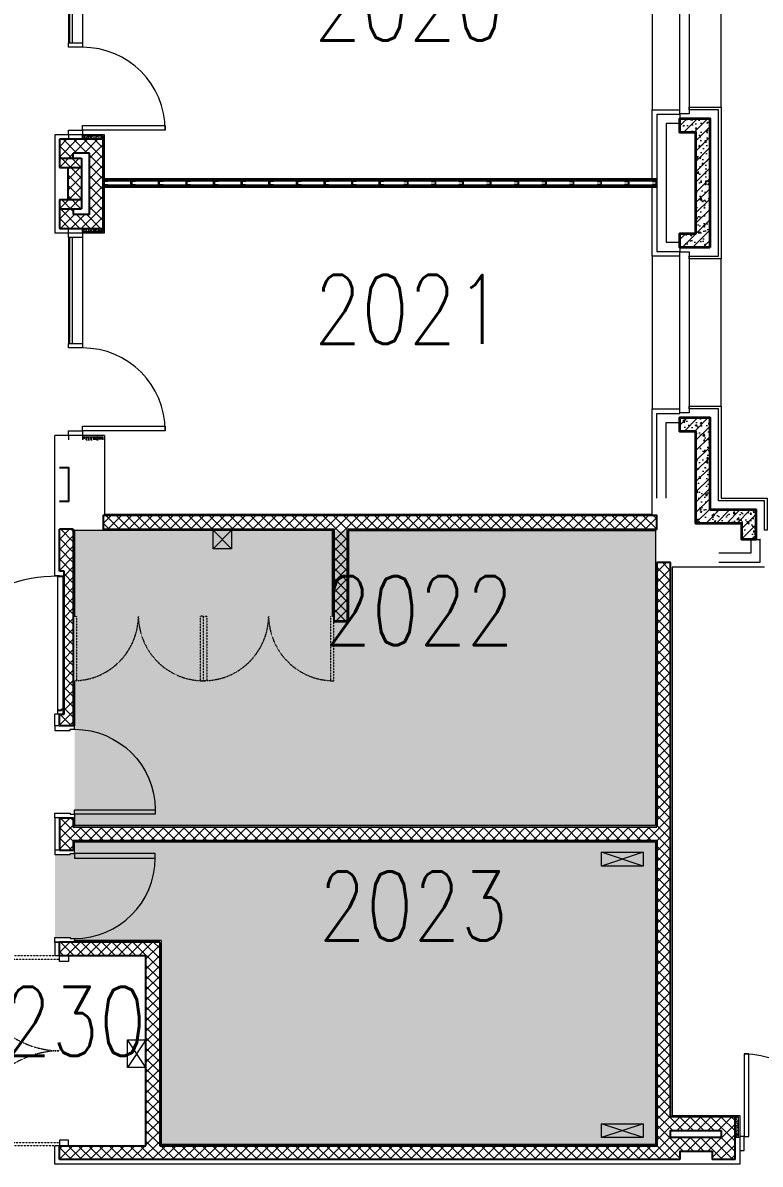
# Model space of a CAD drawing. Header units: inches. Extents: x 342932 to 557958, y 80625 to 242727.
# Drawn here: x 370744 to 378755, y 195386 to 207792 of the extents above; entities that cross this region are included whole.
import ezdxf
from ezdxf.enums import TextEntityAlignment as Align

# ---------------------------------------------------------------- set-up
doc = ezdxf.new("R2010")
doc.units = ezdxf.units.IN
doc.header["$MEASUREMENT"] = 0
doc.linetypes.add('First Floor$0$HIDDEN', pattern=[0.375, 0.25, -0.125])
for name, color, linetype, lineweight in [('0-Services', 8, 'Continuous', 20), ('First Floor$0$A-G250-G-Walls-Low-Level', 251, 'Continuous', 15), ('First Floor$0$A-G250-G-Walls-Precast-Concrete', 251, 'Continuous', 35), ('First Floor$0$A-G250-M-Walls-Blockwork', 7, 'Continuous', 25), ('First Floor$0$A-G250-M-Walls-Plasterboard-Partition', 7, 'Continuous', 9), ('First Floor$0$A-G252-H-Internal-Walls', 251, 'Continuous', 9), ('First Floor$0$A-G262-H-Precast-Panel', 251, 'Continuous', 5), ('First Floor$0$A-G312-M-Wall-Cladding-Panel', 7, 'Continuous', 9), ('First Floor$0$A-G312-M-Wall-Finish-Plaster', 7, 'Continuous', 15), ('First Floor$0$A-G321-M-Window', 251, 'Continuous', 9), ('First Floor$0$A-G322-M-Door', 251, 'Continuous', 15), ('First Floor$0$A-G4-M-Furniture-Built-In', 251, 'Continuous', 9), ('First Floor$0$A-G52-M-Cutout', 251, 'Continuous', 9), ('First Floor$0$Z-Z001-S-Room-Name-Identification-250', 7, 'Continuous', 15)]:
    doc.layers.add(name, color=color, linetype=linetype, lineweight=lineweight)
doc.styles.add('First Floor$0$Tag-RomanS', font='romans.shx', dxfattribs={"width": 0.8})
pattern_1 = [(50, (361382.11, 239676.52), (182.18467, -15.9391), [19.05, -209.55]), (355, (361382.11, 239676.52), (-35.2428, 191.05664), [15.24, -167.64]), (100.451, (361397.3, 239675.2), (146.9425, 175.1167), [16.19, -178.09]), (46.1842, (361382.11, 239727.32), (271.079, -42.0423), [28.575, -314.325]), (96.6356, (361404.7, 239723.82), (237.4042, 247.4256), [24.285, -267.135]), (351.184, (361382.1, 239727.32), (237.4046, 247.4251), [22.86, -251.46]), (21, (361407.51, 239714.62), (151.6149, -102.2655), [19.05, -209.55]), (326, (361407.51, 239714.62), (61.802, 184.188), [15.24, -167.64]), (71.4514, (361420.15, 239706.1), (213.4165, 81.92286), [16.19, -178.09]), (37.5, (361382.114, 239676.52), (3.0886, 84.55504), [0, -165.608, 0, -170.18, 0, -168.275]), (7.5, (361382.11, 239676.52), (66.81966, 100.18057), [0, -97.028, 0, -161.798, 0, -64.135]), (327.5, (361325.47, 239676.52), (135.5906, -5.72874), [0, -63.5, 0, -198.12, 0, -262.89]), (317.5, (361300.07, 239676.52), (148.12918, 25.4265), [0, -82.55, 0, -131.572, 0, -186.69])]
pattern_2 = [(45, (361382.11, 239676.52), (-56.1266, 56.1266), [])]

# ---------------------------------------------------------------- blocks, each defined once
blk = doc.blocks.new('First Floor$0$cb01')
at = {"linetype": 'First Floor$0$HIDDEN', "ltscale": 0.25, "elevation": 0}
for points in [[(9899, -38300), (9934, -38300), (9934, -39000), (9899, -39000)], [(11314, -38300), (11279, -38300), (11279, -39000), (11314, -39000)], [(11314, -38300), (11349, -38300), (11349, -39000), (11314, -39000)], [(12729, -38300), (12694, -38300), (12694, -39000), (12729, -39000)]]:
    blk.add_lwpolyline(points, close=True, dxfattribs=at)
at = {"linetype": 'First Floor$0$HIDDEN', "ltscale": 0.25}
for centre, start, end in [((9900, -38294, 0), 269.9113, 359.4781), ((11313, -38294, 0), 180.5219, 270.0887), ((11315, -38294, 0), 269.9113, 359.4781), ((12728, -38294, 0), 180.5219, 270.0887)]:
    blk.add_arc(centre, 706, start, end, dxfattribs=at)
blk = doc.blocks.new('First Floor$0$d1000-215')
at = {"layer": 'First Floor$0$A-G322-M-Door'}
for points in [[(88, 1089), (38, 1089), (38, 215), (88, 215)], [(50, 165), (38, 165), (38, 215), (0, 215), (0, 0), (50, 0)]]:
    blk.add_lwpolyline(points, close=True, dxfattribs=at)
at = {"layer": 'First Floor$0$A-G322-M-Door', "elevation": 0}
blk.add_lwpolyline([(950, 165), (962, 165), (962, 215), (1000, 215), (1000, 0), (950, 0)], close=True, dxfattribs=at)
at = {"layer": 'First Floor$0$A-G322-M-Door'}
blk.add_arc((88, 215), 874, 0.0007, 90, dxfattribs=at)
blk = doc.blocks.new('First Floor$0$Door1-faculty offices-2200')
at = {"layer": 'First Floor$0$A-G321-M-Window'}
blk.add_lwpolyline([(50, -65), (1200, -65), (1200, -35), (50, -35)], close=True, dxfattribs=at)
at = {"layer": 'First Floor$0$A-G322-M-Door'}
for p, q in [((50, 75), (1200, 75)), ((50, -75), (1200, -75))]:
    blk.add_line(p, q, dxfattribs=at)
for points in [[(2100, 975), (2150, 975), (2150, 75), (2100, 75)], [(50, 75), (50, -75), (0, -75), (0, 75)], [(1250, 75), (1250, -75), (1200, -75), (1200, 75)], [(2200, 75), (2200, -75), (2150, -75), (2150, 75)]]:
    blk.add_lwpolyline(points, close=True, dxfattribs=at)
blk.add_arc((2150, 75), 900, 90, 180, dxfattribs=at)
blk = doc.blocks.new('First Floor$0$Part Frame1')
for p, q in [((0, 0), (0, -100)), ((0, 0), (6015, 0)), ((0, -13), (6015, -13)), ((0, -25), (6015, -25)), ((6015, -75), (0, -75)), ((6015, -87), (0, -87)), ((6015, -100), (0, -100)), ((6015, 0), (6015, -100))]:
    blk.add_line(p, q)
for points in [[(0, -75), (0, -25), (50, -25), (50, -35), (10, -35), (10, -65), (50, -65), (50, -75)], [(300, -75), (300, -25), (350, -25), (350, -35), (310, -35), (310, -65), (350, -65), (350, -75)], [(600, -75), (600, -25), (650, -25), (650, -35), (610, -35), (610, -65), (650, -65), (650, -75)], [(900, -75), (900, -25), (950, -25), (950, -35), (910, -35), (910, -65), (950, -65), (950, -75)], [(1200, -75), (1200, -25), (1250, -25), (1250, -35), (1210, -35), (1210, -65), (1250, -65), (1250, -75)], [(1500, -75), (1500, -25), (1550, -25), (1550, -35), (1510, -35), (1510, -65), (1550, -65), (1550, -75)], [(1800, -75), (1800, -25), (1850, -25), (1850, -35), (1810, -35), (1810, -65), (1850, -65), (1850, -75)], [(2100, -75), (2100, -25), (2150, -25), (2150, -35), (2110, -35), (2110, -65), (2150, -65), (2150, -75)], [(2400, -75), (2400, -25), (2450, -25), (2450, -35), (2410, -35), (2410, -65), (2450, -65), (2450, -75)], [(2700, -75), (2700, -25), (2750, -25), (2750, -35), (2710, -35), (2710, -65), (2750, -65), (2750, -75)], [(3000, -75), (3000, -25), (3050, -25), (3050, -35), (3010, -35), (3010, -65), (3050, -65), (3050, -75)], [(3315, -75), (3315, -25), (3265, -25), (3265, -35), (3305, -35), (3305, -65), (3265, -65), (3265, -75)], [(3615, -75), (3615, -25), (3565, -25), (3565, -35), (3605, -35), (3605, -65), (3565, -65), (3565, -75)], [(3915, -75), (3915, -25), (3865, -25), (3865, -35), (3905, -35), (3905, -65), (3865, -65), (3865, -75)], [(4215, -75), (4215, -25), (4165, -25), (4165, -35), (4205, -35), (4205, -65), (4165, -65), (4165, -75)], [(4515, -75), (4515, -25), (4465, -25), (4465, -35), (4505, -35), (4505, -65), (4465, -65), (4465, -75)], [(4815, -75), (4815, -25), (4765, -25), (4765, -35), (4805, -35), (4805, -65), (4765, -65), (4765, -75)], [(5115, -75), (5115, -25), (5065, -25), (5065, -35), (5105, -35), (5105, -65), (5065, -65), (5065, -75)], [(5415, -75), (5415, -25), (5365, -25), (5365, -35), (5405, -35), (5405, -65), (5365, -65), (5365, -75)], [(5715, -75), (5715, -25), (5665, -25), (5665, -35), (5705, -35), (5705, -65), (5665, -65), (5665, -75)], [(6015, -75), (6015, -25), (5965, -25), (5965, -35), (6005, -35), (6005, -65), (5965, -65), (5965, -75)]]:
    blk.add_lwpolyline(points, close=True)
blk = doc.blocks.new('First Floor$0$FIRE DOOR 3000mm')
at = {"layer": 'First Floor$0$A-G322-M-Door'}
blk.add_line((-45, 1499), (9, 1499), dxfattribs=at)
for points in [[(-45, 56), (-31, 56), (-31, 44), (9, 44), (9, 1499), (-45, 1499), (-45, 56)], [(3045, 56), (3031, 56), (3031, 44), (2991, 44), (2991, 1499), (3045, 1499), (3045, 56)], [(9, 42), (-33, 42), (-33, 54), (-45, 54), (-45, 0), (9, 0), (9, 42)], [(2991, 42), (3033, 42), (3033, 54), (3045, 54), (3045, 0), (2991, 0), (2991, 42)]]:
    blk.add_lwpolyline(points, dxfattribs=at)
for centre, start, end in [((40, 40), 0.1558, 91.2293), ((2960, 40), 88.7707, 179.8442)]:
    blk.add_arc(centre, 1460, start, end, dxfattribs=at)
blk = doc.blocks.new('First Floor$0$cb02')
at = {"linetype": 'First Floor$0$HIDDEN', "ltscale": 0.25, "elevation": 0}
for points in [[(9700, -41993), (8723, -41993), (8723, -42028), (9700, -42028)], [(9700, -44058), (8723, -44058), (8723, -44023), (9700, -44023)]]:
    blk.add_lwpolyline(points, close=True, dxfattribs=at)
at = {"ltscale": 0.25, "elevation": 0}
for points in [[(9700, -41993), (9800, -41993), (9800, -42053), (9700, -42053)], [(9700, -44058), (9800, -44058), (9800, -43998), (9700, -43998)]]:
    blk.add_lwpolyline(points, close=True, dxfattribs=at)
at = {"linetype": 'First Floor$0$HIDDEN', "ltscale": 0.25}
for centre, start, end in [((9717, -42032, 0), 179.8152, 269.026), ((9717, -44019, 0), 90.974, 180.1848)]:
    blk.add_arc(centre, 994, start, end, dxfattribs=at)
blk = doc.blocks.new('First Floor$0$tag-roomname')
at = {"lineweight": 18, "ltscale": 0.01, "style": 'First Floor$0$Tag-RomanS', "width": 0.8}
blk.add_attdef('ROOM_NO_2', text='', height=3, dxfattribs=at).set_placement((0, 1.612), align=Align.MIDDLE_CENTER)
at = {"linetype": 'ByBlock', "lineweight": 15, "ltscale": 0.01, "style": 'First Floor$0$Tag-RomanS', "width": 0.8, "flags": 1}
for tag, p in [('ROOM_NAME_1', (0, -2.288)), ('ROOM_NAME_2', (0, -5.744))]:
    blk.add_attdef(tag, text='', height=2.5, dxfattribs=at).set_placement(p, align=Align.MIDDLE_CENTER)

msp = doc.modelspace()

# ---------------------------------------------------------------- hatches: boundary and pattern name
at = {"layer": '0-Services', "lineweight": 35}
h = msp.add_hatch(dxfattribs=at)
h.set_pattern_fill('ANGLE', color=256)
h.set_pattern_definition([(0, (354539.678, 239632.636), (0, 6.985), [5.08, -1.905]), (90, (354539.678, 239632.636), (-6.985, 4e-16), [5.08, -1.905])])
h.paths.add_polyline_path([(371307.1, 202273.5), (377617.1, 202273.5), (377617.1, 199066.5), (371307.1, 199066.5)])
h.paths.add_polyline_path([(371307.1, 198886.3), (377617.1, 198886.5), (377617.1, 195601.5), (372247, 195601.5), (372247, 197816.3), (371307.1, 197820.3), (371307.1, 197839.3), (371257.1, 197839.3), (371257.1, 197851.3), (371092.1, 197851.3), (371092.2, 198751.3), (371257.1, 198751.3), (371257.1, 198763.3), (371307.1, 198763.3)])
at = {"layer": 'First Floor$0$A-G252-H-Internal-Walls'}
h = msp.add_hatch(dxfattribs=at)
h.set_pattern_fill('AR-CONC', color=256, scale=0.3, angle=90, style=0)
h.set_pattern_definition([(140, (361382.114, 217911.52), (4.78173, 54.6554), [5.715, -62.865]), (85, (361382.114, 217911.52), (-57.317, -10.57285), [4.572, -50.292]), (190.451, (361382.51, 217916.076), (-52.535, 44.08275), [4.857, -53.427]), (136.1842, (361366.874, 217911.52), (12.6127, 81.3237), [8.5725, -94.2975]), (186.6356, (361367.925, 217918.3), (-74.22767, 71.22127), [7.2855, -80.1405]), (81.184, (361366.87, 217911.52), (-74.22754, 71.2214), [6.858, -75.438]), (111, (361370.684, 217919.14), (30.67966, 45.48446), [5.715, -62.865]), (56, (361370.684, 217919.14), (-55.2564, 18.5406), [4.572, -50.292]), (161.4514, (361373.24, 217922.93), (-24.57686, 64.02495), [4.857, -53.427]), (127.5, (361382.114, 217911.522), (-25.366512, 0.92658), [0, -49.6824, 0, -51.054, 0, -50.4825]), (97.5, (361382.114, 217911.522), (-30.054172, 20.0459), [0, -29.1084, 0, -48.5394, 0, -19.2405]), (57.5, (361382.114, 217894.53), (1.718623, 40.677179), [0, -19.05, 0, -59.436, 0, -78.867]), (47.5, (361382.114, 217886.91), (-7.62795, 44.438754), [0, -24.765, 0, -39.4716, 0, -56.007])])
h.paths.add_polyline_path([(371617.1, 206526.5), (371617.1, 206561.5), (371392.1, 206561.5), (371392.1, 206526.5)])
h = msp.add_hatch(dxfattribs=at)
h.set_pattern_fill('AR-CONC', color=256, scale=0.3, angle=90, style=0)
h.set_pattern_definition([(140, (361382.118, 217911.52), (4.78173, 54.6554), [5.715, -62.865]), (85, (361382.12, 217911.52), (-57.317, -10.57285), [4.572, -50.292]), (190.451, (361382.516, 217916.076), (-52.535, 44.08275), [4.857, -53.427]), (136.1842, (361366.88, 217911.52), (12.6127, 81.3237), [8.5725, -94.2975]), (186.6356, (361367.93, 217918.3), (-74.22767, 71.22127), [7.2855, -80.1405]), (81.184, (361366.88, 217911.52), (-74.22754, 71.2214), [6.858, -75.438]), (111, (361370.688, 217919.14), (30.67966, 45.48446), [5.715, -62.865]), (56, (361370.69, 217919.14), (-55.2564, 18.5406), [4.572, -50.292]), (161.4514, (361373.244, 217922.93), (-24.57686, 64.02495), [4.857, -53.427]), (127.5, (361382.118, 217911.522), (-25.366512, 0.92658), [0, -49.6824, 0, -51.054, 0, -50.4825]), (97.5, (361382.118, 217911.522), (-30.054172, 20.0459), [0, -29.1084, 0, -48.5394, 0, -19.2405]), (57.5, (361382.118, 217894.53), (1.718623, 40.677179), [0, -19.05, 0, -59.436, 0, -78.867]), (47.5, (361382.118, 217886.91), (-7.62795, 44.438754), [0, -24.765, 0, -39.4716, 0, -56.007])])
h.paths.add_polyline_path([(371617.1, 206561.5), (371507.1, 206561.5), (371507.1, 206526.5), (371617.1, 206526.5)])
h = msp.add_hatch(dxfattribs=at)
h.set_pattern_fill('ANSI37', color=256, scale=25, style=0)
h.set_pattern_definition([(135, (377882.095, 239676.52), (56.1266, 56.1266), []), (45, (377882.095, 239676.52), (56.1266, -56.1266), [])])
h.paths.add_polyline_path([(371232.1, 206221.5), (371382.1, 206221.5), (371382.1, 205871.5), (371232.1, 205871.5)], flags=17)
h.paths.add_polyline_path([(371142.1, 206321.5), (371382.1, 206321.5), (371382.1, 206221.5), (371142.1, 206221.5)], flags=17)
h.paths.add_polyline_path([(371142.1, 206526.5), (371617.1, 206526.5), (371617.1, 205558.5), (371142.1, 205558.5), (371142.1, 205771.5), (371292.1, 205771.5), (371292.1, 205708.5), (371467.1, 205708.5), (371467.1, 206376.5), (371292.1, 206376.5), (371292.1, 206321.5), (371142.1, 206321.5)])
h.paths.add_polyline_path([(371142.1, 205871.5), (371382.1, 205871.5), (371382.1, 205771.5), (371142.1, 205771.5)])
h = msp.add_hatch(dxfattribs=at)
h.set_pattern_fill('AR-CONC', color=256, scale=0.3, angle=90, style=0)
h.set_pattern_definition([(140, (361382.114, 216908.527), (4.78173, 54.6554), [5.715, -62.865]), (85, (361382.114, 216908.53), (-57.317, -10.57285), [4.572, -50.292]), (190.451, (361382.51, 216913.08), (-52.535, 44.08275), [4.857, -53.427]), (136.1842, (361366.874, 216908.53), (12.6127, 81.3237), [8.5725, -94.2975]), (186.6356, (361367.925, 216915.304), (-74.22767, 71.22127), [7.2855, -80.1405]), (81.184, (361366.87, 216908.53), (-74.22754, 71.2214), [6.858, -75.438]), (111, (361370.684, 216916.147), (30.67966, 45.48446), [5.715, -62.865]), (56, (361370.684, 216916.15), (-55.2564, 18.5406), [4.572, -50.292]), (161.4514, (361373.24, 216919.94), (-24.57686, 64.02495), [4.857, -53.427]), (127.5, (361382.114, 216908.527), (-25.366512, 0.92658), [0, -49.6824, 0, -51.054, 0, -50.4825]), (97.5, (361382.114, 216908.527), (-30.054172, 20.0459), [0, -29.1084, 0, -48.5394, 0, -19.2405]), (57.5, (361382.114, 216891.535), (1.718623, 40.677179), [0, -19.05, 0, -59.436, 0, -78.867]), (47.5, (361382.114, 216883.915), (-7.62795, 44.438754), [0, -24.765, 0, -39.4716, 0, -56.007])])
h.paths.add_polyline_path([(371617.1, 205523.5), (371617.1, 205558.5), (371392.1, 205558.5), (371392.1, 205523.5)])
h = msp.add_hatch(dxfattribs=at)
h.set_pattern_fill('AR-CONC', color=256, scale=0.3, angle=90, style=0)
h.set_pattern_definition([(140, (361382.118, 216908.527), (4.78173, 54.6554), [5.715, -62.865]), (85, (361382.12, 216908.53), (-57.317, -10.57285), [4.572, -50.292]), (190.451, (361382.516, 216913.08), (-52.535, 44.08275), [4.857, -53.427]), (136.1842, (361366.88, 216908.53), (12.6127, 81.3237), [8.5725, -94.2975]), (186.6356, (361367.93, 216915.304), (-74.22767, 71.22127), [7.2855, -80.1405]), (81.184, (361366.88, 216908.53), (-74.22754, 71.2214), [6.858, -75.438]), (111, (361370.688, 216916.147), (30.67966, 45.48446), [5.715, -62.865]), (56, (361370.69, 216916.15), (-55.2564, 18.5406), [4.572, -50.292]), (161.4514, (361373.244, 216919.94), (-24.57686, 64.02495), [4.857, -53.427]), (127.5, (361382.118, 216908.527), (-25.366512, 0.92658), [0, -49.6824, 0, -51.054, 0, -50.4825]), (97.5, (361382.118, 216908.527), (-30.054172, 20.0459), [0, -29.1084, 0, -48.5394, 0, -19.2405]), (57.5, (361382.118, 216891.535), (1.718623, 40.677179), [0, -19.05, 0, -59.436, 0, -78.867]), (47.5, (361382.118, 216883.915), (-7.62795, 44.438754), [0, -24.765, 0, -39.4716, 0, -56.007])])
h.paths.add_polyline_path([(371617.1, 205558.5), (371507.1, 205558.5), (371507.1, 205523.5), (371617.1, 205523.5)])
h = msp.add_hatch(dxfattribs=at)
h.set_pattern_fill('AR-CONC', color=256, scale=0.3, angle=90, style=0)
h.set_pattern_definition([(140, (361382.114, 214643.527), (4.78173, 54.6554), [5.715, -62.865]), (85, (361382.114, 214643.53), (-57.317, -10.57285), [4.572, -50.292]), (190.451, (361382.51, 214648.08), (-52.535, 44.08275), [4.857, -53.427]), (136.1842, (361366.874, 214643.53), (12.6127, 81.3237), [8.5725, -94.2975]), (186.6356, (361367.925, 214650.304), (-74.22767, 71.22127), [7.2855, -80.1405]), (81.184, (361366.87, 214643.53), (-74.22754, 71.2214), [6.858, -75.438]), (111, (361370.684, 214651.147), (30.67966, 45.48446), [5.715, -62.865]), (56, (361370.684, 214651.15), (-55.2564, 18.5406), [4.572, -50.292]), (161.4514, (361373.24, 214654.94), (-24.57686, 64.02495), [4.857, -53.427]), (127.5, (361382.114, 214643.527), (-25.366512, 0.92658), [0, -49.6824, 0, -51.054, 0, -50.4825]), (97.5, (361382.114, 214643.527), (-30.054172, 20.0459), [0, -29.1084, 0, -48.5394, 0, -19.2405]), (57.5, (361382.114, 214626.535), (1.718623, 40.677179), [0, -19.05, 0, -59.436, 0, -78.867]), (47.5, (361382.114, 214618.915), (-7.62795, 44.438754), [0, -24.765, 0, -39.4716, 0, -56.007])])
h.paths.add_polyline_path([(371617.1, 203258.5), (371617.1, 203293.5), (371392.1, 203293.5), (371392.1, 203258.5)])
h = msp.add_hatch(dxfattribs=at)
h.set_pattern_fill('AR-CONC', color=256, scale=0.3, angle=90, style=0)
h.set_pattern_definition([(220, (361382.118, 191908.527), (4.78173, -54.6554), [5.715, -62.865]), (275, (361382.12, 191908.53), (-57.317, 10.57285), [4.572, -50.292]), (169.549, (361382.516, 191903.973), (-52.535, -44.08275), [4.857, -53.427]), (223.8158, (361366.88, 191908.53), (12.6127, -81.3237), [8.5725, -94.2975]), (173.3644, (361367.93, 191901.75), (-74.22767, -71.22127), [7.2855, -80.1405]), (278.816, (361366.88, 191908.53), (-74.22754, -71.2214), [6.858, -75.438]), (249, (361370.688, 191900.907), (30.67966, -45.48446), [5.715, -62.865]), (304, (361370.69, 191900.91), (-55.2564, -18.5406), [4.572, -50.292]), (198.5486, (361373.244, 191897.117), (-24.57686, -64.02495), [4.857, -53.427]), (232.5, (361382.118, 191908.527), (-25.366512, -0.92658), [0, -49.6824, 0, -51.054, 0, -50.4825]), (262.5, (361382.118, 191908.527), (-30.054172, -20.0459), [0, -29.1084, 0, -48.5394, 0, -19.2405]), (302.5, (361382.118, 191925.52), (1.718623, -40.677179), [0, -19.05, 0, -59.436, 0, -78.867]), (312.5, (361382.118, 191933.14), (-7.62795, -44.438754), [0, -24.765, 0, -39.4716, 0, -56.007])])
h.paths.add_polyline_path([(371617.1, 203258.5), (371507.1, 203258.5), (371507.1, 203293.5), (371617.1, 203293.5)])
h = msp.add_hatch(dxfattribs=at)
h.set_pattern_fill('ANSI37', color=256, scale=25, angle=90, style=0)
h.set_pattern_definition([(135, (361347.11, 239676.52), (-56.1266, -56.1266), []), (225, (361347.11, 239676.52), (56.1266, -56.1266), [])])
h.paths.add_polyline_path([(371617.1, 202438.5), (371617.1, 202288.5), (374122.1, 202288.5), (374122.1, 201291.5), (374272.1, 201291.5), (374272.1, 202288.5), (377632.1, 202288.5), (377632.1, 202438.5)])
h = msp.add_hatch(dxfattribs=at)
h.set_pattern_fill('ANSI37', color=256, scale=25, angle=90, style=0)
h.set_pattern_definition([(135, (361382.11, 239676.52), (-56.1266, -56.1266), []), (225, (361382.11, 239676.52), (56.1266, -56.1266), [])])
h.paths.add_polyline_path([(371292.1, 202288.5), (371142.1, 202288.5), (371142.1, 201832.4), (371192.1, 201832.4), (371192.1, 200276.5), (371142.1, 200276.5), (371142.1, 200151.3), (371292.1, 200151.3)])
h = msp.add_hatch(dxfattribs=at)
h.set_pattern_fill('ANSI37', color=256, scale=25, angle=90, style=0)
h.set_pattern_definition([(135, (361382.11, 239676.52), (-56.1266, -56.1266), []), (225, (361382.11, 239676.52), (56.1266, -56.1266), [])])
h.paths.add_polyline_path([(377782.1, 201926.5), (377632.1, 201926.5), (377632.1, 199051.5), (371292.1, 199051.3), (371292.1, 199151.3), (371142.1, 199151.3), (371142.2, 198801.3), (371292.2, 198801.3), (371292.1, 198901.3), (377632.1, 198901.5), (377632.1, 195586.5), (372232, 195586.5), (372232, 197801.3), (371142.2, 197801.3), (371142.1, 197651.3), (372082, 197651.3), (372082, 195586.5), (371142.1, 195586.5), (371142.1, 195436.5), (377882.1, 195436.5), (377882.1, 195526.5), (378232.1, 195526.5), (378232.1, 195436.5), (378482.1, 195436.5), (378482.1, 195901.5), (377782.1, 195901.5)])
h.paths.add_polyline_path([(377782.1, 195751.5), (378332.1, 195751.5), (378332.1, 195676.5), (377782.1, 195676.5)], flags=16)
h = msp.add_hatch(dxfattribs=at)
h.set_pattern_fill('AR-CONC', color=256, scale=0.3, angle=90, style=0)
h.set_pattern_definition([(40, (397882.113, 239676.52), (-4.781726, 54.6554), [5.715, -62.865]), (95, (397882.113, 239676.52), (57.31699, -10.57285), [4.572, -50.292]), (349.549, (397881.715, 239681.076), (52.535006, 44.08275), [4.857, -53.427]), (43.8158, (397897.353, 239676.52), (-12.6127, 81.32371), [8.5725, -94.2975]), (353.3644, (397896.3, 239683.3), (74.22767, 71.22127), [7.2855, -80.1405]), (98.816, (397897.35, 239676.52), (74.22754, 71.22138), [6.858, -75.438]), (69, (397893.543, 239684.14), (-30.679656, 45.484464), [5.715, -62.865]), (124, (397893.543, 239684.14), (55.25639, 18.54061), [4.572, -50.292]), (18.5486, (397890.987, 239687.93), (24.57686, 64.02495), [4.857, -53.427]), (52.5, (397882.113, 239676.522), (25.366512, 0.926581), [0, -49.6824, 0, -51.054, 0, -50.4825]), (82.5, (397882.113, 239676.522), (30.054172, 20.045899), [0, -29.1084, 0, -48.5394, 0, -19.2405]), (122.5, (397882.113, 239659.53), (-1.718623, 40.6771786), [0, -19.05, 0, -59.436, 0, -78.867]), (132.5, (397882.113, 239651.91), (7.627947, 44.438754), [0, -24.765, 0, -39.4716, 0, -56.007])])
h.paths.add_polyline_path([(378517.1, 195686.5), (378482.1, 195686.5), (378482.1, 195901.5), (378517.1, 195901.5)])
at = {"layer": 'First Floor$0$A-G262-H-Precast-Panel'}
h = msp.add_hatch(dxfattribs=at)
h.set_pattern_fill('AR-CONC', color=256, style=0)
h.set_pattern_definition(pattern_1)
h.paths.add_polyline_path([(378207.1, 205351.5), (377882.1, 205351.5), (377882.1, 205501.5), (378057.1, 205501.5), (378057.1, 206601.5), (377882.1, 206601.5), (377882.1, 206751.5), (378207.1, 206751.5)])
h = msp.add_hatch(dxfattribs=at)
h.set_pattern_fill('ANSI31', color=256, scale=25, style=0)
h.set_pattern_definition(pattern_2)
h.paths.add_polyline_path([(378207.1, 205351.5), (377882.1, 205351.5), (377882.1, 205501.5), (378057.1, 205501.5), (378057.1, 206601.5), (377882.1, 206601.5), (377882.1, 206751.5), (378207.1, 206751.5)])
h = msp.add_hatch(dxfattribs=at)
h.set_pattern_fill('AR-CONC', color=256, style=0)
h.set_pattern_definition(pattern_1)
h.paths.add_polyline_path([(378207.1, 203501.5), (378207.1, 202351.5), (378057.1, 202351.5), (378057.1, 203351.5), (377882.1, 203351.5), (377882.1, 203501.5)])
h = msp.add_hatch(dxfattribs=at)
h.set_pattern_fill('ANSI31', color=256, scale=25, style=0)
h.set_pattern_definition(pattern_2)
h.paths.add_polyline_path([(378207.1, 203501.5), (378207.1, 202351.5), (378057.1, 202351.5), (378057.1, 203351.5), (377882.1, 203351.5), (377882.1, 203501.5)])
h = msp.add_hatch(dxfattribs=at)
h.set_pattern_fill('AR-CONC', color=256, style=0)
h.set_pattern_definition(pattern_1)
h.paths.add_polyline_path([(378207.1, 202501.5), (378707.1, 202501.5), (378707.1, 202176.5), (378557.1, 202176.5), (378557.1, 202351.5), (378207.1, 202351.5)])
h = msp.add_hatch(dxfattribs=at)
h.set_pattern_fill('ANSI31', color=256, scale=25, style=0)
h.set_pattern_definition(pattern_2)
h.paths.add_polyline_path([(378207.1, 202501.5), (378707.1, 202501.5), (378707.1, 202176.5), (378557.1, 202176.5), (378557.1, 202351.5), (378207.1, 202351.5)])

# ---------------------------------------------------------------- linework, layer by layer
at = {"layer": 'First Floor$0$A-G250-G-Walls-Low-Level'}
for p, q in [((377582.1, 208506.5), (377582.1, 206846.5)), ((378332.1, 206876.5), (378332.1, 208476.5)), ((377582.1, 205256.5), (377582.1, 203596.5)), ((378332.1, 203626.5), (378332.1, 205226.5))]:
    msp.add_line(p, q, dxfattribs=at)
at = {"layer": 'First Floor$0$A-G250-G-Walls-Precast-Concrete'}
for points in [[(378207.1, 205351.5), (377882.1, 205351.5), (377882.1, 205501.5), (378057.1, 205501.5), (378057.1, 206601.5), (377882.1, 206601.5), (377882.1, 206751.5), (378207.1, 206751.5), (378207.1, 205351.5)], [(378207.1, 202501.5), (378707.1, 202501.5), (378707.1, 202176.5), (378557.1, 202176.5), (378557.1, 202351.5), (378057.1, 202351.5), (378057.1, 203351.5), (377882.1, 203351.5), (377882.1, 203501.5), (378207.1, 203501.5), (378207.1, 202501.5)]]:
    msp.add_lwpolyline(points, dxfattribs=at)
at = {"layer": 'First Floor$0$A-G250-M-Walls-Blockwork'}
for p, q in [((371617.1, 206526.5), (371142.1, 206526.5)), ((371142.1, 206526.5), (371142.1, 206221.5)), ((371617.1, 205558.5, 0), (371617.1, 206526.5)), ((371142.1, 206321.5), (371382.1, 206321.5)), ((371467.1, 206376.5), (371292.1, 206376.5)), ((371292.1, 206321.5), (371292.1, 206376.5)), ((371382.1, 206321.5), (371382.1, 205771.5)), ((371467.1, 205708.5, 0), (371467.1, 206376.5)), ((371142.1, 206221.5), (371382.1, 206221.5)), ((371232.1, 206221.5), (371232.1, 205871.5)), ((371142.1, 205871.5), (371142.1, 205558.5, 0)), ((371142.1, 205871.5), (371382.1, 205871.5)), ((371142.1, 205771.5), (371382.1, 205771.5)), ((371292.1, 205771.5), (371292.1, 205708.5, 0)), ((371467.1, 205708.5, 0), (371292.1, 205708.5, 0)), ((371142.1, 205558.5, 0), (371617.1, 205558.5, 0)), ((371142.1, 201831.4, 0), (371142.1, 202288.5, 0)), ((371292.1, 202288.5, 0), (371142.1, 202288.5, 0)), ((371292.1, 202288.5, 0), (371292.1, 200151.3, 0)), ((377782.1, 201926.5, 0), (377632.1, 201926.5, 0)), ((377632.1, 201926.5, 0), (377632.1, 199051.5, 0)), ((377782.1, 195901.5, 0), (377782.1, 201926.5, 0)), ((371192.1, 201831.4, 0), (371142.1, 201831.4, 0)), ((371192.1, 200276.5, 0), (371192.1, 201831.4, 0)), ((371142.1, 200151.3, 0), (371142.1, 200276.5, 0)), ((371142.1, 200276.5, 0), (371192.1, 200276.5, 0)), ((371292.1, 200151.3, 0), (371142.1, 200151.3, 0)), ((371142.1, 199151.3), (371292.1, 199151.3, 0)), ((371142.1, 199151.3), (371142.2, 198801.3, 0)), ((371292.1, 199151.3, 0), (371292.1, 199051.3, 0)), ((371292.1, 199051.3, 0), (377632.1, 199051.5, 0)), ((377632.1, 198901.5, 0), (371292.1, 198901.3, 0)), ((371292.1, 198901.3, 0), (371292.2, 198801.3, 0)), ((377632.1, 198901.5, 0), (377632.1, 195586.5, 0)), ((371142.2, 198801.3, 0), (371292.2, 198801.3, 0)), ((371142.1, 197651.3, 0), (371142.2, 197801.3, 0)), ((372232, 197801.3, 0), (371142.2, 197801.3, 0)), ((372232, 197801.3, 0), (372232, 195586.5, 0)), ((372082, 197651.3, 0), (371142.2, 197651.3, 0)), ((372082, 195586.5), (372082, 197651.3, 0)), ((378482.1, 195901.5, 0), (377782.1, 195901.5, 0)), ((378482.1, 195436.5, 0), (378482.1, 195901.5, 0)), ((371142.1, 195586.5), (372082, 195586.5)), ((371142.1, 195436.5), (371142.1, 195586.5)), ((372232, 195586.5), (377632.1, 195586.5)), ((377882.1, 195526.5), (377882.1, 195436.5)), ((377882.1, 195526.5, 0), (378232.1, 195526.5)), ((378232.1, 195526.5), (378232.1, 195436.5)), ((377882.1, 195436.5), (371142.1, 195436.5)), ((378482.1, 195436.5), (378232.1, 195436.5))]:
    msp.add_line(p, q, dxfattribs=at)
msp.add_lwpolyline([(371142.1, 202958.5), (371242.1, 202958.5), (371242.1, 202588.5), (371142.1, 202588.5)], dxfattribs=at)
at = {"layer": 'First Floor$0$A-G250-M-Walls-Blockwork', "elevation": 0}
msp.add_lwpolyline([(374272.1, 202288.5), (377632.1, 202288.5), (377632.1, 202438.5), (371617.1, 202438.5), (371617.1, 202288.5), (374122.1, 202288.5), (374122.1, 201291.5), (374272.1, 201291.5), (374272.1, 202288.5)], dxfattribs=at)
msp.add_lwpolyline([(378332.1, 195751.5), (378332.1, 195676.5), (377782.1, 195676.5), (377782.1, 195751.5)], close=True, dxfattribs=at)
at = {"layer": 'First Floor$0$A-G312-M-Wall-Cladding-Panel'}
for points in [[(377982.1, 205256.5), (378302.1, 205256.5), (378302.1, 206846.5), (377982.1, 206846.5), (377982.1, 206876.5), (378332.1, 206876.5), (378332.1, 205226.5), (377982.1, 205226.5)], [(378802.1, 202276.5), (378802.1, 202596.5), (378302.1, 202596.5), (378302.1, 203596.5), (377982.1, 203596.5), (377982.1, 203626.5), (378332.1, 203626.5), (378332.1, 202626.5), (378832.1, 202626.5), (378832.1, 202276.5)]]:
    msp.add_lwpolyline(points, close=True, dxfattribs=at)
at = {"layer": 'First Floor$0$A-G312-M-Wall-Finish-Plaster'}
for p, q in [((377582.1, 206101.5), (377582.1, 206846.5)), ((377582.1, 206846.5), (377882.1, 206846.5)), ((371632.1, 206576.5), (371092.1, 206576.5)), ((371092.1, 206576.5), (371092.1, 205508.5)), ((371242.1, 206576.5), (371242.1, 206526.5)), ((371392.1, 206526.5), (371392.1, 206576.5)), ((371617.1, 206561.5), (371392.1, 206561.5)), ((371617.1, 206526.5), (371617.1, 206561.5)), ((371632.1, 206101.5), (371632.1, 206576.5)), ((371632.1, 205508.5), (371632.1, 206001.5)), ((377582.1, 205256.5), (377582.1, 206001.5)), ((371092.1, 205508.5), (371632.1, 205508.5)), ((371242.1, 205508.5, 0), (371242.1, 205558.5, 0)), ((371392.1, 205508.5, 0), (371392.1, 205558.5, 0)), ((371392.1, 205523.5, 0), (371617.1, 205523.5)), ((371617.1, 205558.5, 0), (371617.1, 205523.5)), ((377882.1, 205256.5), (377582.1, 205256.5)), ((377582.1, 202453.5), (377582.1, 203596.5)), ((377582.1, 203596.5), (377882.1, 203596.5)), ((377882.1, 203546.5), (377882.1, 203551.5)), ((371092.1, 201781.4, 0), (371092.2, 203308.5, 0)), ((371392.1, 203308.5, 0), (371092.2, 203308.5, 0)), ((371632.1, 203308.5, 0), (371092.2, 203308.5, 0)), ((371242.1, 203308.5, 0), (371242.1, 203258.5)), ((371392.1, 203308.5), (371392.1, 203293.5)), ((371392.1, 203308.5), (371392.1, 203258.5)), ((371392.1, 203293.5), (371617.1, 203293.5)), ((371617.1, 203258.5), (371617.1, 203293.5)), ((371632.1, 203308.5), (371632.1, 202453.5)), ((371632.1, 202453.5), (377582.1, 202453.5)), ((374287.1, 202273.5), (377617.1, 202273.5, 0)), ((374287.1, 201276.5, 0), (374287.1, 202273.5)), ((377617.1, 202273.5, 0), (377617.1, 199066.5)), ((378652.1, 202176.5, 0), (378752.1, 202176.5, 0)), ((378757.1, 202176.5), (378752.1, 202176.5, 0)), ((378802.1, 201876.5, 0), (377797.1, 201876.5, 0)), ((377797.1, 201876.5, 0), (377797.1, 195916.5, 0)), ((371142.1, 201781.4, 0), (371092.1, 201781.4, 0)), ((371092.1, 201781.4, 0), (371177.1, 201781.4, 0)), ((371177.1, 201781.4, 0), (371177.1, 200276.5, 0)), ((374107.1, 201341.5, 0), (374122.1, 201341.5, 0)), ((374122.1, 201276.5, 0), (374122.1, 201341.5, 0)), ((371177.1, 200276.5, 0), (371092.1, 200276.5, 0)), ((371092.1, 200151.3), (371092.1, 200276.5, 0)), ((371142.1, 200151.3, 0), (371092.1, 200151.3)), ((371092.1, 199151.3, 0), (371092.2, 198801.3, 0)), ((371142.1, 199151.3), (371092.1, 199151.3, 0)), ((371307.1, 199151.3, 0), (371292.1, 199151.3, 0)), ((371307.1, 199151.3, 0), (371307.1, 199066.3, 0)), ((377617.1, 199066.5, 0), (371307.1, 199066.3, 0)), ((377617.1, 198886.5, 0), (371307.1, 198886.3, 0)), ((371307.2, 198801.3, 0), (371307.1, 198886.3, 0)), ((377617.1, 198886.5), (377617.1, 195601.5, 0)), ((371142.2, 198801.3, 0), (371092.2, 198801.3, 0)), ((371307.2, 198801.3, 0), (371292.2, 198801.3, 0)), ((371092.1, 197801.3, 0), (371092.1, 197651.3, 0)), ((371092.1, 197801.3, 0), (371142.2, 197801.3, 0)), ((372247, 197816.3, 0), (371307.1, 197816.3, 0)), ((371307.1, 197801.3, 0), (371307.1, 197816.3, 0)), ((372247, 197816.3, 0), (372247, 195601.5, 0)), ((371142.2, 197651.3, 0), (371092.1, 197651.3, 0)), ((377797.1, 195916.5, 0), (378532.1, 195916.5, 0)), ((378482.1, 195901.5, 0), (378517.1, 195901.5, 0)), ((378517.1, 195901.5, 0), (378517.1, 195676.5)), ((378532.1, 195916.5, 0), (378532.1, 195386.5, 0)), ((378532.1, 195676.5, 0), (378482.1, 195676.5, 0)), ((371142.1, 195586.5, 0), (371092.1, 195586.5)), ((371092.1, 195386.5), (371092.1, 195586.5)), ((371142.1, 195586.5, 0), (371092.1, 195586.5)), ((377617.1, 195601.5, 0), (372247, 195601.5, 0)), ((378532.1, 195386.5, 0), (371092.1, 195386.5))]:
    msp.add_line(p, q, dxfattribs=at)
for points in [[(377582.1, 206121.5), (377582.1, 206846.5), (377882.1, 206846.5)], [(377882.1, 206801.5), (377882.1, 206796.5), (377632.1, 206796.5), (377632.1, 205306.5), (377882.1, 205306.5), (377882.1, 205301.5)], [(377882.1, 206801.5), (377882.1, 206696.5), (377732.1, 206696.5), (377732.1, 205406.5), (377882.1, 205406.5), (377882.1, 205301.5)], [(377882.1, 205256.5), (377582.1, 205256.5), (377582.1, 205981.5)], [(377632.1, 202626.5), (377632.1, 203546.5), (377882.1, 203546.5)], [(377732.1, 202626.5), (377732.1, 203446.5), (377882.1, 203446.5)]]:
    msp.add_lwpolyline(points, dxfattribs=at)
at = {"layer": 'First Floor$0$A-G312-M-Wall-Finish-Plaster', "elevation": 0}
for points in [[(374107.1, 201341.5), (374107.1, 202273.5), (371307.1, 202273.5), (371307.1, 201341.5)], [(378752.1, 202176.5), (378752.1, 201926.5), (378307.1, 201926.5)], [(378652.1, 202176.5), (378652.1, 202026.5), (378307.1, 202026.5)], [(374287.1, 201276.5), (374122.1, 201276.5)], [(371307.1, 200641.5), (371307.1, 200151.3), (371292.1, 200151.3)]]:
    msp.add_lwpolyline(points, dxfattribs=at)
at = {"layer": 'First Floor$0$A-G321-M-Window'}
for points in [[(377882.1, 206801.5), (377882.1, 208551.5), (377982.1, 208551.5), (377982.1, 206801.5)], [(377882.1, 203551.5), (377882.1, 205301.5), (377982.1, 205301.5), (377982.1, 203551.5)]]:
    msp.add_lwpolyline(points, close=True, dxfattribs=at)
at = {"layer": 'First Floor$0$A-G52-M-Cutout'}
for p, q in [((373012.1, 202276.5, 0), (372812.1, 202076.5, 0)), ((373012.1, 202076.5, 0), (372812.1, 202276.5, 0)), ((377482.1, 198776.5, 0), (377032.1, 198626.5, 0)), ((377482.1, 198626.5, 0), (377032.1, 198776.5, 0)), ((372082.1, 196737.2, 0), (371882.1, 196437.2, 0)), ((372082.1, 196437.2, 0), (371882.1, 196737.2, 0)), ((377482.1, 195826.5, 0), (377032.1, 195676.5, 0)), ((377482.1, 195676.5, 0), (377032.1, 195826.5, 0))]:
    msp.add_line(p, q, dxfattribs=at)
at = {"layer": 'First Floor$0$A-G52-M-Cutout', "elevation": 0}
for points in [[(372812.1, 202276.5), (373012.1, 202276.5), (373012.1, 202076.5), (372812.1, 202076.5)], [(377032.1, 198776.5), (377482.1, 198776.5), (377482.1, 198626.5), (377032.1, 198626.5)], [(371882.1, 196737.2), (372082.1, 196737.2), (372082.1, 196437.2), (371882.1, 196437.2)], [(377032.1, 195826.5), (377482.1, 195826.5), (377482.1, 195676.5), (377032.1, 195676.5)]]:
    msp.add_lwpolyline(points, close=True, dxfattribs=at)

# ---------------------------------------------------------------- block references
at = {"layer": 'First Floor$0$A-G250-M-Walls-Plasterboard-Partition'}
msp.add_blockref('First Floor$0$Part Frame1', (371617.1, 206101.5), dxfattribs=at)
at = {"layer": 'First Floor$0$A-G322-M-Door', "rotation": 270}
for p in [(371317.1, 208776.5), (371317.1, 205508.5, 0)]:
    msp.add_blockref('First Floor$0$Door1-faculty offices-2200', p, dxfattribs=at)
at = {"layer": 'First Floor$0$A-G322-M-Door'}
msp.add_blockref('First Floor$0$FIRE DOOR 3000mm', (368132.1, 200276.5, 0), dxfattribs=at)
at = {"layer": 'First Floor$0$A-G322-M-Door', "ltscale": 0.02, "xscale": -1, "rotation": 270}
msp.add_blockref('First Floor$0$d1000-215', (371092.2, 199151.3, 0), dxfattribs=at)
at = {"layer": 'First Floor$0$A-G322-M-Door', "ltscale": 0.02, "rotation": 270}
msp.add_blockref('First Floor$0$d1000-215', (371092.2, 198801.3, 0), dxfattribs=at)
at = {"layer": 'First Floor$0$A-G322-M-Door', "xscale": -1}
msp.add_blockref('First Floor$0$Door1-faculty offices-2200', (380732.1, 195611.5), dxfattribs=at)
at = {"layer": 'First Floor$0$A-G4-M-Furniture-Built-In'}
for name, p in [('First Floor$0$cb01', (361393.4, 239641.5)), ('First Floor$0$cb02', (361442.1, 239644.2))]:
    msp.add_blockref(name, p, dxfattribs=at)
at = {"layer": 'First Floor$0$Z-Z001-S-Room-Name-Identification-250'}
ref = msp.add_blockref('First Floor$0$tag-roomname', (374938.1, 207570.5), dxfattribs=dict(at, xscale=250, yscale=250, zscale=250))
ref.add_attrib('ROOM_NO_2', '2020', dxfattribs={"layer": '0', "lineweight": 18, "ltscale": 0.01, "height": 750, "style": 'First Floor$0$Tag-RomanS', "width": 0.8}).set_placement((374938.1, 207973.4), align=Align.MIDDLE_CENTER)
ref = msp.add_blockref('First Floor$0$tag-roomname', (374938.1, 204273.5), dxfattribs=dict(at, xscale=250, yscale=250, zscale=250))
ref.add_attrib('ROOM_NO_2', '2021', dxfattribs={"layer": '0', "lineweight": 18, "ltscale": 0.01, "height": 750, "style": 'First Floor$0$Tag-RomanS', "width": 0.8}).set_placement((374938.1, 204676.4), align=Align.MIDDLE_CENTER)
ref = msp.add_blockref('First Floor$0$tag-roomname', (375049.3, 201001.7), dxfattribs=dict(at, xscale=250, yscale=250, zscale=250))
ref.add_attrib('ROOM_NO_2', '2022', dxfattribs={"layer": '0', "lineweight": 18, "ltscale": 0.01, "height": 750, "style": 'First Floor$0$Tag-RomanS', "width": 0.8}).set_placement((375049.3, 201404.6), align=Align.MIDDLE_CENTER)
ref = msp.add_blockref('First Floor$0$tag-roomname', (374987.5, 197791.1), dxfattribs=dict(at, xscale=250, yscale=250, zscale=250))
ref.add_attrib('ROOM_NO_2', '2023', dxfattribs={"layer": '0', "lineweight": 18, "ltscale": 0.01, "height": 750, "style": 'First Floor$0$Tag-RomanS', "width": 0.8}).set_placement((374987.5, 198194), align=Align.MIDDLE_CENTER)
ref = msp.add_blockref('First Floor$0$tag-roomname', (371057.2, 196536.6), dxfattribs=dict(at, xscale=250, yscale=250, zscale=250))
ref.add_attrib('ROOM_NO_2', '2230', dxfattribs={"layer": '0', "lineweight": 18, "ltscale": 0.01, "height": 750, "style": 'First Floor$0$Tag-RomanS', "width": 0.8}).set_placement((371057.2, 196939.5), align=Align.MIDDLE_CENTER)

doc.saveas('drawing.dxf')
